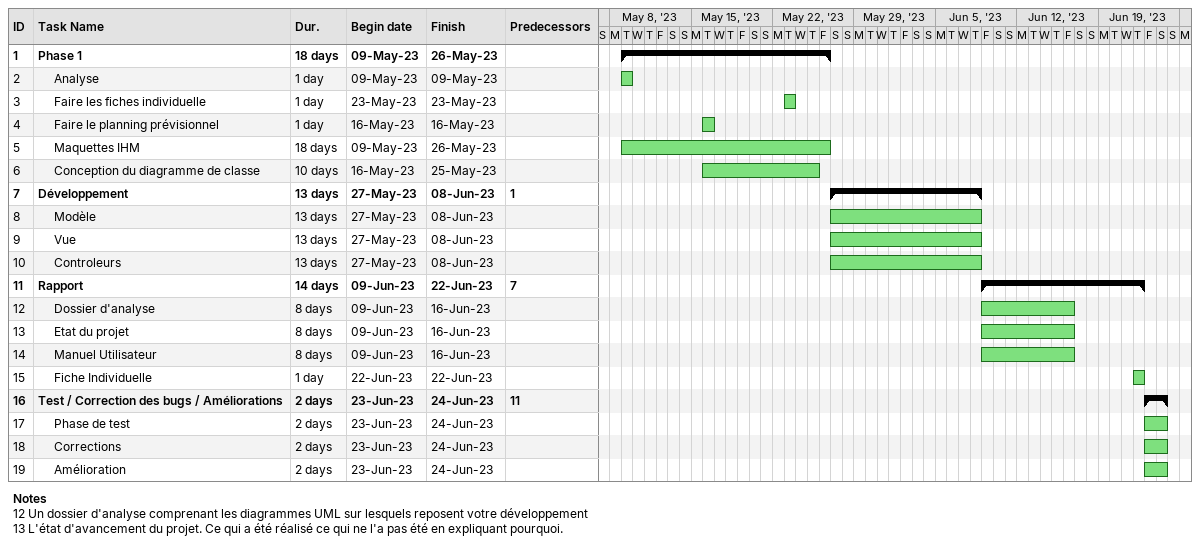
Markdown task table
| ID | Level | Task | Duration | Start | Finish | Predecessors |
|---|---|---|---|---|---|---|
| 1 | 1 | **Phase 1** | 18d | 2023-05-09 | 2023-05-26 |  |
| 2 | 2 | Analyse | 1d | 2023-05-09 | 2023-05-09 |  |
| 3 | 2 | Faire les fiches individuelle | 1d | 2023-05-23 | 2023-05-23 |  |
| 4 | 2 | Faire le planning prévisionnel | 1d | 2023-05-16 | 2023-05-16 |  |
| 5 | 2 | Maquettes IHM | 18d | 2023-05-09 | 2023-05-26 |  |
| 6 | 2 | Conception du diagramme de classe | 10d | 2023-05-16 | 2023-05-25 |  |
| 7 | 1 | **Développement** | 13d | 2023-05-27 | 2023-06-08 | 1 |
| 8 | 2 | Modèle | 13d | 2023-05-27 | 2023-06-08 |  |
| 9 | 2 | Vue | 13d | 2023-05-27 | 2023-06-08 |  |
| 10 | 2 | Controleurs | 13d | 2023-05-27 | 2023-06-08 |  |
| 11 | 1 | **Rapport** | 14d | 2023-06-09 | 2023-06-22 | 7 |
| 12 | 2 | Dossier d'analyse | 8d | 2023-06-09 | 2023-06-16 |  |
| 13 | 2 | Etat du projet | 8d | 2023-06-09 | 2023-06-16 |  |
| 14 | 2 | Manuel Utilisateur | 8d | 2023-06-09 | 2023-06-16 |  |
| 15 | 2 | Fiche Individuelle | 1d | 2023-06-22 | 2023-06-22 |  |
| 16 | 1 | **Test / Correction des bugs / Améliorations** | 2d | 2023-06-23 | 2023-06-24 | 11 |
| 17 | 2 | Phase de test | 2d | 2023-06-23 | 2023-06-24 |  |
| 18 | 2 | Corrections | 2d | 2023-06-23 | 2023-06-24 |  |
| 19 | 2 | Amélioration | 2d | 2023-06-23 | 2023-06-24 |  |

Notes
- 12: Un dossier d'analyse comprenant les diagrammes UML sur lesquels reposent votre développement
- 13: L'état d'avancement du projet. Ce qui a été réalisé ce qui ne l'a pas été en expliquant pourquoi.
